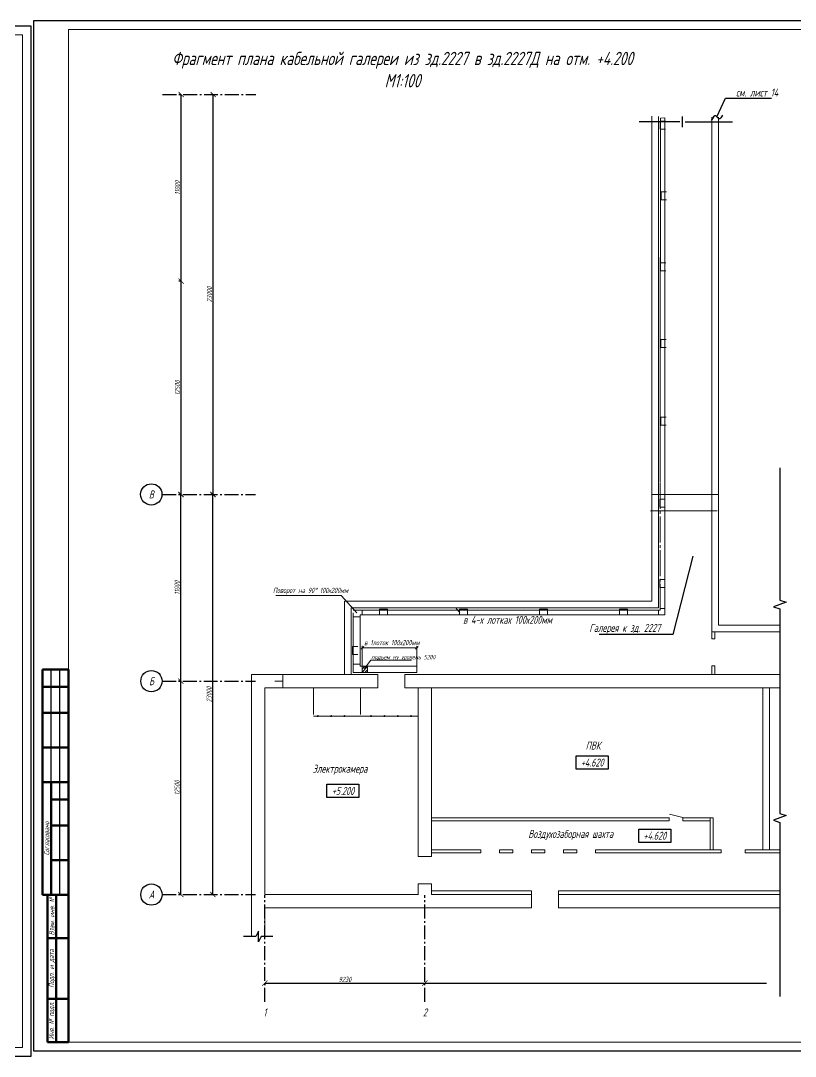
# Model space of a CAD drawing. Header units: millimetres. Extents: x -14296 to 10264, y -13087 to -5602.
# Drawn here: x -7103 to -6656, y -6204 to -5606 of the extents above; entities that cross this region are included whole.
import ezdxf
from ezdxf import colors
from ezdxf.entities.mleader import LeaderData, LeaderLine
from ezdxf.math import Vec2, Vec3

# ---------------------------------------------------------------- set-up
doc = ezdxf.new("R2010")
doc.units = ezdxf.units.MM
for name, pattern in [('gost6', [12, 8, -1.5, 1, -1.5]), ('K5LT_AXLED', [19.5, 15, -1.5, 1.5, -1.5]), ('K5LT_BASIC', [0])]:
    doc.linetypes.add(name, pattern=pattern)
doc.layers.get('Defpoints').update_dxf_attribs({"color": 33})
for name, color, linetype, lineweight in [('КаБель силовой (Вновь)', 1, 'Continuous', 15), ('Линия выноска', 137, 'Continuous', 25), ('Осевая', 4, 'gost6', 25), ('Размерная', 4, 'Continuous', 25), ('Рамка толстая', 7, 'Continuous', 15), ('Рамка тонкая', 5, 'Continuous', 25), ('Строительный', 251, 'Continuous', 13), ('Текст', 7, 'Continuous', 20), ('Штампы', 252, 'Continuous', 25), ('ЭлектрооБорудование (Вновь)', 160, 'Continuous', 15)]:
    doc.layers.add(name, color=color, linetype=linetype, lineweight=lineweight)
doc.styles.add('gost shx', font='gost.shx', dxfattribs={"oblique": 15})
doc.styles.add('Simplex', font='simplex.shx', dxfattribs={"width": 0.7, "oblique": 15})
doc.dimstyles.new('ISO-25', dxfattribs={"dimtxt": 3, "dimasz": 2.5, "dimexe": 1.25, "dimexo": 0.625, "dimtad": 1, "dimtxsty": 'gost shx', "dimcen": 2.5, "dimclrt": 2, "dimadec": 0, "dimazin": 0, "dimtfac": 1, "dimtmove": 0, "dimatfit": 3, "dimfxl": 1, "dimarcsym": 0})

# ---------------------------------------------------------------- blocks, each defined once
blk = doc.blocks.new('A$C551E481E')
at = {"layer": 'Рамка толстая'}
for p, q in [((20, 589), (20, 5)), ((836, 589), (20, 589)), ((836, 5), (836, 589)), ((20, 5), (836, 5))]:
    blk.add_line(p, q, dxfattribs=at)
at = {"layer": 'Рамка тонкая'}
for p, q in [((0, 594), (0, 0)), ((841, 594), (0, 594)), ((841, 0), (841, 594)), ((0, 0), (841, 0))]:
    blk.add_line(p, q, dxfattribs=at)
blk = doc.blocks.new('_ArchTick')
at = {"color": 0, "const_width": 0.15}
blk.add_lwpolyline([(-0.5, -0.5), (0.5, 0.5)], dxfattribs=at)
blk = doc.blocks.new('*D550')
at = {"layer": 'Defpoints', "color": 0, "lineweight": 15, "transparency": 16777216}
for p in [(-6962.22, -6161.35), (-6869.95, -6161.35), (-6869.95, -6161.35)]:
    blk.add_point(p, dxfattribs=at)
at = {"layer": 'Размерная', "color": 0, "lineweight": -2, "transparency": 16777216}
for p, q in [((-6962.22, -6161.35), (-6869.95, -6161.35)), ((-6962.22, -6161.98), (-6962.22, -6162.6)), ((-6869.95, -6160.73), (-6869.95, -6160.1))]:
    blk.add_line(p, q, dxfattribs=at)
at = {"layer": 'Размерная', "color": 0, "lineweight": -2, "transparency": 16777216, "xscale": 3, "yscale": 3, "zscale": 3, "rotation": 180}
blk.add_blockref('_ArchTick', (-6962.22, -6161.35), dxfattribs=at)
at = {"layer": 'Размерная', "color": 0, "lineweight": -2, "transparency": 16777216, "xscale": 3, "yscale": 3, "zscale": 3}
blk.add_blockref('_ArchTick', (-6869.95, -6161.35), dxfattribs=at)
at = {"layer": 'Размерная', "color": 2, "transparency": 16777216, "insert": (-6916.09, -6159.23), "char_height": 3, "attachment_point": 5, "style": 'Simplex'}
blk.add_mtext('9230', dxfattribs=at)
blk = doc.blocks.new('*D551')
at = {"layer": 'Defpoints', "color": 0, "lineweight": 15, "transparency": 16777216}
for p in [(-7010.66, -5987.27), (-7010.66, -5987.27), (-7010.66, -6110.3)]:
    blk.add_point(p, dxfattribs=at)
at = {"layer": 'Размерная', "color": 0, "lineweight": -2, "transparency": 16777216}
for p, q in [((-7011.29, -5987.27), (-7011.91, -5987.27)), ((-7010.66, -6110.3), (-7010.66, -5987.27)), ((-7011.29, -6110.3), (-7011.91, -6110.3))]:
    blk.add_line(p, q, dxfattribs=at)
at = {"layer": 'Размерная', "color": 0, "lineweight": -2, "transparency": 16777216, "xscale": 3, "yscale": 3, "zscale": 3}
for p, rotation in [((-7010.66, -5987.27), 90), ((-7010.66, -6110.3), 270)]:
    blk.add_blockref('_ArchTick', p, dxfattribs=dict(at, rotation=rotation))
at = {"layer": 'Размерная', "color": 2, "transparency": 16777216, "insert": (-7012.79, -6048.79), "char_height": 3, "attachment_point": 5, "rotation": 90, "style": 'Simplex'}
blk.add_mtext('12500', dxfattribs=at)
blk = doc.blocks.new('*D552')
at = {"layer": 'Defpoints', "color": 0, "lineweight": 15, "transparency": 16777216}
for p in [(-7010.66, -5879.63), (-7010.66, -5879.63), (-7010.66, -5987.27)]:
    blk.add_point(p, dxfattribs=at)
at = {"layer": 'Размерная', "color": 0, "lineweight": -2, "transparency": 16777216}
for p, q in [((-7011.29, -5879.63), (-7011.91, -5879.63)), ((-7010.66, -5987.27), (-7010.66, -5879.63)), ((-7011.29, -5987.27), (-7011.91, -5987.27))]:
    blk.add_line(p, q, dxfattribs=at)
at = {"layer": 'Размерная', "color": 0, "lineweight": -2, "transparency": 16777216, "xscale": 3, "yscale": 3, "zscale": 3}
for p, rotation in [((-7010.66, -5879.63), 90), ((-7010.66, -5987.27), 270)]:
    blk.add_blockref('_ArchTick', p, dxfattribs=dict(at, rotation=rotation))
at = {"layer": 'Размерная', "color": 2, "transparency": 16777216, "insert": (-7012.79, -5933.45), "char_height": 3, "attachment_point": 5, "rotation": 90, "style": 'Simplex'}
blk.add_mtext('11000', dxfattribs=at)
blk = doc.blocks.new('_None')
blk = doc.blocks.new('*D553')
at = {"layer": 'Defpoints', "color": 0, "lineweight": 15, "transparency": 16777216}
for p in [(-6992.21, -5879.63), (-6992.21, -5879.63), (-6992.21, -6110.3)]:
    blk.add_point(p, dxfattribs=at)
at = {"layer": 'Размерная', "color": 0, "lineweight": -2, "transparency": 16777216}
for p, q in [((-6992.83, -5879.63), (-6993.46, -5879.63)), ((-6992.21, -6110.3), (-6992.21, -5879.63)), ((-6992.83, -6110.3), (-6993.46, -6110.3))]:
    blk.add_line(p, q, dxfattribs=at)
at = {"layer": 'Размерная', "color": 0, "lineweight": -2, "transparency": 16777216, "xscale": 3, "yscale": 3, "zscale": 3}
for p, rotation in [((-6992.21, -5879.63), 90), ((-6992.21, -6110.3), 270)]:
    blk.add_blockref('_ArchTick', p, dxfattribs=dict(at, rotation=rotation))
at = {"layer": 'Размерная', "color": 2, "transparency": 16777216, "insert": (-6994.33, -5994.96), "char_height": 3, "attachment_point": 5, "rotation": 90, "style": 'Simplex'}
blk.add_mtext('23000', dxfattribs=at)
blk = doc.blocks.new('*T554')
at = {"layer": 'Штампы', "color": 0, "linetype": 'ByBlock', "lineweight": 60, "transparency": 16777216}
for p, q in [((0, 0), (0, 130)), ((0, 130), (15, 130)), ((15, 0), (15, 130)), ((0, 120), (15, 120)), ((0, 105), (15, 105)), ((0, 85), (15, 85)), ((0, 65), (15, 65)), ((5, 0), (5, 65)), ((5, 55), (15, 55)), ((5, 40), (15, 40)), ((5, 20), (15, 20)), ((0, 0), (15, 0))]:
    blk.add_line(p, q, dxfattribs=at)
at = {"layer": 'Штампы', "color": 5, "linetype": 'ByBlock', "lineweight": 25, "transparency": 16777216}
for p, q in [((5, 65), (5, 130)), ((10, 0), (10, 130))]:
    blk.add_line(p, q, dxfattribs=at)
at = {"layer": 'Штампы', "color": 2, "transparency": 16777216, "insert": (2.5, 32.5), "char_height": 3, "width": 61, "attachment_point": 5, "rotation": 90, "style": 'Simplex'}
blk.add_mtext('Согласовано', dxfattribs=at)
blk = doc.blocks.new('*T555')
at = {"layer": 'Штампы', "color": 0, "linetype": 'ByBlock', "lineweight": 60, "transparency": 16777216}
for p, q in [((0, 0), (0, 85)), ((0, 85), (12, 85)), ((5, 0), (5, 85)), ((12, 0), (12, 85)), ((0, 60), (12, 60)), ((0, 25), (12, 25)), ((0, 0), (12, 0))]:
    blk.add_line(p, q, dxfattribs=at)
at = {"layer": 'Штампы', "color": 2, "transparency": 16777216, "char_height": 3, "attachment_point": 5, "rotation": 90, "style": 'Simplex'}
for s, insert, width in [('Взам. инв. {\\Fgost|c204;№}', (2.5, 72.5), 25), ('Подп. и дата', (2.5, 42.5), 35), ('Инв. {\\Fgost|c204;№} подл.', (2.5, 12.5), 25)]:
    blk.add_mtext(s, dxfattribs=dict(at, insert=insert, width=width))
blk = doc.blocks.new('*D556')
at = {"layer": 'Defpoints', "color": 0, "lineweight": 15, "transparency": 16777216}
for p in [(-7010.48, -5756.65), (-7010.48, -5756.65), (-7010.48, -5879.68)]:
    blk.add_point(p, dxfattribs=at)
at = {"layer": 'Размерная', "color": 0, "lineweight": -2, "transparency": 16777216}
for p, q in [((-7011.1, -5756.65), (-7011.73, -5756.65)), ((-7010.48, -5879.68), (-7010.48, -5756.65)), ((-7011.1, -5879.68), (-7011.73, -5879.68))]:
    blk.add_line(p, q, dxfattribs=at)
at = {"layer": 'Размерная', "color": 0, "lineweight": -2, "transparency": 16777216, "xscale": 3, "yscale": 3, "zscale": 3}
for p, rotation in [((-7010.48, -5756.65), 90), ((-7010.48, -5879.68), 270)]:
    blk.add_blockref('_ArchTick', p, dxfattribs=dict(at, rotation=rotation))
at = {"layer": 'Размерная', "color": 2, "transparency": 16777216, "insert": (-7012.6, -5818.17), "char_height": 3, "attachment_point": 5, "rotation": 90, "style": 'Simplex'}
blk.add_mtext('12500', dxfattribs=at)
blk = doc.blocks.new('*D557')
at = {"layer": 'Defpoints', "color": 0, "lineweight": 15, "transparency": 16777216}
for p in [(-7010.48, -5649.01), (-7010.48, -5649.01), (-7010.48, -5756.65)]:
    blk.add_point(p, dxfattribs=at)
at = {"layer": 'Размерная', "color": 0, "lineweight": -2, "transparency": 16777216}
for p, q in [((-7011.1, -5649.01), (-7011.73, -5649.01)), ((-7010.48, -5756.65), (-7010.48, -5649.01)), ((-7011.1, -5756.65), (-7011.73, -5756.65))]:
    blk.add_line(p, q, dxfattribs=at)
at = {"layer": 'Размерная', "color": 0, "lineweight": -2, "transparency": 16777216, "xscale": 3, "yscale": 3, "zscale": 3}
for p, rotation in [((-7010.48, -5649.01), 90), ((-7010.48, -5756.65), 270)]:
    blk.add_blockref('_ArchTick', p, dxfattribs=dict(at, rotation=rotation))
at = {"layer": 'Размерная', "color": 2, "transparency": 16777216, "insert": (-7012.6, -5702.83), "char_height": 3, "attachment_point": 5, "rotation": 90, "style": 'Simplex'}
blk.add_mtext('11000', dxfattribs=at)
blk = doc.blocks.new('*D558')
at = {"layer": 'Defpoints', "color": 0, "lineweight": 15, "transparency": 16777216}
for p in [(-6992.02, -5649.01), (-6992.02, -5649.01), (-6992.02, -5879.68)]:
    blk.add_point(p, dxfattribs=at)
at = {"layer": 'Размерная', "color": 0, "lineweight": -2, "transparency": 16777216}
for p, q in [((-6992.65, -5649.01), (-6993.27, -5649.01)), ((-6992.02, -5879.68), (-6992.02, -5649.01)), ((-6992.65, -5879.68), (-6993.27, -5879.68))]:
    blk.add_line(p, q, dxfattribs=at)
at = {"layer": 'Размерная', "color": 0, "lineweight": -2, "transparency": 16777216, "xscale": 3, "yscale": 3, "zscale": 3}
for p, rotation in [((-6992.02, -5649.01), 90), ((-6992.02, -5879.68), 270)]:
    blk.add_blockref('_ArchTick', p, dxfattribs=dict(at, rotation=rotation))
at = {"layer": 'Размерная', "color": 2, "transparency": 16777216, "insert": (-6994.15, -5764.34), "char_height": 3, "attachment_point": 5, "rotation": 90, "style": 'Simplex'}
blk.add_mtext('23000', dxfattribs=at)

msp = doc.modelspace()

# ---------------------------------------------------------------- linework, layer by layer
msp.add_spline([(-6698.41778, -5660.98185), (-6700.47921, -5663.04327), (-6702.232, -5661.29048), (-6704.92329, -5663.98177)], degree=3)
at = {"layer": 'КаБель силовой (Вновь)', "color": 5}
for p, q in [((-6731.20794, -5664.30802), (-6734.28354, -5664.30802)), ((-6734.28354, -5664.30802), (-6734.28354, -5668.92142)), ((-6734.28354, -5668.92142), (-6731.20794, -5668.92142)), ((-6730.63753, -5705.16579), (-6733.71314, -5705.16579)), ((-6733.71314, -5705.16579), (-6733.71314, -5709.7792)), ((-6733.71314, -5709.7792), (-6730.63753, -5709.7792)), ((-6730.98592, -5745.97509), (-6734.06153, -5745.97509)), ((-6734.06153, -5745.97509), (-6734.06153, -5750.5885)), ((-6734.06153, -5750.5885), (-6730.98592, -5750.5885)), ((-6730.84947, -5790.24928), (-6733.92507, -5790.24928)), ((-6733.92507, -5790.24928), (-6733.92507, -5794.86269)), ((-6733.92507, -5794.86269), (-6730.84947, -5794.86269)), ((-6730.82161, -5835.10936), (-6733.89721, -5835.10936)), ((-6733.89721, -5835.10936), (-6733.89721, -5839.72277)), ((-6733.89721, -5839.72277), (-6730.82161, -5839.72277)), ((-6731.55113, -5882.42701), (-6734.62674, -5882.42701)), ((-6734.62674, -5882.42701), (-6734.62674, -5887.04042)), ((-6734.62674, -5887.04042), (-6731.55113, -5887.04042)), ((-6731.55113, -5928.56108), (-6734.62674, -5928.56108)), ((-6734.62674, -5928.56108), (-6734.62674, -5933.17448)), ((-6734.62674, -5933.17448), (-6731.55113, -5933.17448)), ((-6891.55459, -5945.75302), (-6896.16799, -5945.75302)), ((-6896.16799, -5945.75302), (-6896.16799, -5948.82862)), ((-6891.55459, -5948.82862), (-6891.55459, -5945.75302)), ((-6845.42052, -5945.75302), (-6850.03393, -5945.75302)), ((-6850.03393, -5945.75302), (-6850.03393, -5948.82862)), ((-6845.42052, -5948.82862), (-6845.42052, -5945.75302)), ((-6799.28646, -5945.75302), (-6803.89986, -5945.75302)), ((-6803.89986, -5945.75302), (-6803.89986, -5948.82862)), ((-6799.28646, -5948.82862), (-6799.28646, -5945.75302)), ((-6753.15239, -5945.75302), (-6757.7658, -5945.75302)), ((-6757.7658, -5945.75302), (-6757.7658, -5948.82862)), ((-6753.15239, -5948.82862), (-6753.15239, -5945.75302)), ((-6908.54244, -5967.28225), (-6911.61804, -5967.28225)), ((-6911.61804, -5967.28225), (-6911.61804, -5971.89566)), ((-6911.61804, -5971.89566), (-6908.54244, -5971.89566))]:
    msp.add_line(p, q, dxfattribs=at)
at = {"layer": 'Линия выноска'}
for p, q in [((-6723.01022, -5664.6818), (-6746.41154, -5664.6818)), ((-6721.45946, -5667.75735), (-6721.49391, -5661.60624)), ((-6719.93891, -5664.67318), (-6692.58847, -5664.67318)), ((-6665.30002, -5864.2495), (-6665.30002, -5940.50586)), ((-6665.30002, -5940.50586), (-6661.66904, -5941.74968)), ((-6851.96225, -5945.43453), (-6849.78747, -5947.60931)), ((-6661.66904, -5941.74968), (-6668.931, -5944.41249)), ((-6668.931, -5944.41249), (-6665.30002, -5945.6502)), ((-6665.30002, -5945.6502), (-6665.30002, -6063.53004)), ((-6661.66904, -6064.77385), (-6668.931, -6067.43667)), ((-6665.30002, -6063.53004), (-6661.66904, -6064.77385)), ((-6668.931, -6067.43667), (-6665.30002, -6068.67437)), ((-6665.30002, -6068.67437), (-6665.30002, -6169.04189)), ((-6965.90238, -6131.43957), (-6967.41869, -6134.51513)), ((-6965.86793, -6137.59069), (-6965.90238, -6131.43957)), ((-6967.41869, -6134.51513), (-6974.52388, -6134.51513)), ((-6964.35162, -6134.51513), (-6965.86793, -6137.59069)), ((-6957.60805, -6134.51513), (-6964.35162, -6134.51513))]:
    msp.add_line(p, q, dxfattribs=at)
at = {"layer": 'Осевая'}
for p, q in [((-7021.24306, -5649.00788), (-6967.41998, -5649.00788)), ((-7021.42684, -5879.62752), (-6967.60377, -5879.62752)), ((-7021.42684, -5987.27368), (-6967.60377, -5987.27368)), ((-7021.42684, -6110.29785), (-6967.60377, -6110.29785)), ((-6962.22146, -6172.1175), (-6962.22146, -6110.60541)), ((-6869.95333, -6172.1175), (-6869.95333, -6110.60541))]:
    msp.add_line(p, q, dxfattribs=at)
at = {"layer": 'Размерная'}
msp.add_line((-6869.95333, -6161.35288), (-6672.98903, -6161.35288), dxfattribs=at)
at = {"layer": 'Рамка тонкая'}
for points in [[(-6782.76398, -6030.36297), (-6764.31035, -6030.36297), (-6764.31035, -6038.05198), (-6782.76398, -6038.05198)], [(-6926.42275, -6046.71802), (-6907.96912, -6046.71802), (-6907.96912, -6054.40704), (-6926.42275, -6054.40704)], [(-6746.65938, -6072.54472), (-6728.20575, -6072.54472), (-6728.20575, -6080.23373), (-6746.65938, -6080.23373)]]:
    msp.add_lwpolyline(points, close=True, dxfattribs=at)
for centre in [(-7027.66602, -5879.62754), (-7027.57805, -5987.27368), (-7027.57805, -6110.29785)]:
    msp.add_circle(centre, 6.15121, dxfattribs=at)
at = {"layer": 'Строительный'}
for p, q in [((-6739.24014, -5864.46617), (-6739.24014, -5941.13961)), ((-6735.39564, -5864.46617), (-6735.39564, -5944.98412)), ((-6704.6396, -5864.45755), (-6704.6396, -5962.82262)), ((-6700.79509, -5864.45755), (-6700.79509, -5954.97983)), ((-6916.23145, -5941.13961), (-6916.23145, -5983.42917)), ((-6916.23145, -5941.13961), (-6739.24014, -5941.13961)), ((-6912.38694, -5944.98412), (-6912.38694, -5983.42917)), ((-6912.38694, -5944.98412), (-6735.39564, -5944.98412)), ((-6704.6396, -5958.82434), (-6665.30002, -5958.82434)), ((-6704.6396, -5958.82434), (-6704.6396, -5962.82262)), ((-6702.79423, -5958.82434), (-6702.79423, -5962.82262)), ((-6700.79509, -5954.97983), (-6665.30002, -5954.97983)), ((-6702.79423, -5962.82262), (-6704.6396, -5962.82262)), ((-6704.6396, -5978.5082), (-6704.6396, -5983.42917)), ((-6704.6396, -5978.5082), (-6704.6396, -5983.42917)), ((-6702.79423, -5978.5082), (-6704.6396, -5978.5082)), ((-6702.79423, -5978.5082), (-6702.79423, -5983.42917)), ((-6969.91047, -6134.51513), (-6969.91047, -5983.42917)), ((-6969.91047, -5983.42917), (-6897.17243, -5983.42917)), ((-6951.88705, -5983.42917), (-6956.50046, -5983.42917)), ((-6951.88705, -5987.27368), (-6956.50046, -5987.27368)), ((-6951.88705, -5987.27368), (-6956.50046, -5987.27368)), ((-6951.88705, -5987.27368), (-6951.88705, -5983.42917)), ((-6951.88705, -5987.27368), (-6951.88705, -5983.42917)), ((-6951.88705, -5987.27368), (-6951.88705, -5991.11818)), ((-6951.88705, -5987.27368), (-6951.88705, -5991.11818)), ((-6897.17243, -5991.11818), (-6897.17243, -5983.42917)), ((-6881.48685, -5983.42917), (-6790.44896, -5983.42917)), ((-6881.48685, -5991.11818), (-6881.48685, -5983.42917)), ((-6790.44896, -5983.42917), (-6665.30002, -5983.42917)), ((-6962.22146, -6110.29785), (-6962.22146, -5991.11818)), ((-6962.22146, -5991.11818), (-6897.17243, -5991.11818)), ((-6951.88705, -5991.11818), (-6956.50046, -5991.11818)), ((-6934.26552, -5991.11818), (-6934.26552, -6006.4962)), ((-6907.00988, -5991.11818), (-6907.00988, -6006.4962)), ((-6881.48685, -5991.11818), (-6790.44896, -5991.11818)), ((-6873.79783, -6088.43114), (-6873.79783, -5991.11818)), ((-6866.10882, -6088.43114), (-6866.10882, -5991.11818)), ((-6790.44896, -5991.11818), (-6665.30002, -5991.11818)), ((-6696.48326, -5991.11818), (-6665.30002, -5991.11818)), ((-6873.79783, -6008.16745), (-6873.79783, -6003.55405)), ((-6934.26552, -6007.41889), (-6873.79783, -6007.41889)), ((-6866.10882, -6085.62253), (-6866.10882, -6068.7067)), ((-6873.79783, -6088.43114), (-6866.10882, -6088.43114)), ((-6873.79783, -6110.29785), (-6873.79783, -6104.11672)), ((-6873.79783, -6104.11672), (-6866.10882, -6104.11672)), ((-6866.10882, -6110.29785), (-6866.10882, -6104.11672)), ((-6866.10882, -6110.22736), (-6866.10882, -6108.22822)), ((-6866.10882, -6108.22822), (-6808.44124, -6108.22822)), ((-6808.44124, -6108.22822), (-6808.44124, -6117.98686)), ((-6792.95249, -6108.22822), (-6792.95249, -6117.98686)), ((-6792.95249, -6108.22822), (-6665.30002, -6108.22822)), ((-6723.47542, -6108.22822), (-6728.37997, -6108.22822)), ((-6969.91047, -6110.29785), (-6969.91047, -6117.98686)), ((-6962.22146, -6110.29785), (-6883.32059, -6110.29785)), ((-6883.32059, -6110.29785), (-6873.63244, -6110.29785)), ((-6866.10882, -6110.29785), (-6808.44124, -6110.29785)), ((-6792.95249, -6110.29785), (-6665.30002, -6110.29785)), ((-6723.47542, -6110.29785), (-6728.37997, -6110.29785)), ((-6962.22146, -6134.5005), (-6962.22146, -6117.98686)), ((-6962.22146, -6117.98686), (-6883.32059, -6117.98686)), ((-6883.32059, -6117.98686), (-6808.44124, -6117.98686)), ((-6792.95249, -6117.98686), (-6665.30002, -6117.98686))]:
    msp.add_line(p, q, dxfattribs=at)
at = {"layer": 'Строительный', "ltscale": 100}
for p, q in [((-6675.1137, -5991.1415), (-6675.1137, -6084.4861)), ((-6671.2692, -5991.1415), (-6671.2692, -6084.4861)), ((-6729.09065, -6065.97923), (-6866.10882, -6065.97923)), ((-6729.15895, -6065.87526), (-6729.15895, -6067.72062)), ((-6721.35536, -6065.95647), (-6728.96817, -6063.97174)), ((-6703.71691, -6065.97923), (-6721.35536, -6065.97923)), ((-6721.35536, -6065.97923), (-6721.35536, -6067.82459)), ((-6705.56228, -6065.97923), (-6705.56228, -6084.43286)), ((-6703.71691, -6065.97828), (-6703.71691, -6084.43286)), ((-6729.09065, -6067.82459), (-6866.10882, -6067.82459)), ((-6705.56228, -6067.82459), (-6721.35536, -6067.82459)), ((-6837.81326, -6084.43286), (-6866.10882, -6084.43286)), ((-6837.81326, -6084.43286), (-6837.81326, -6086.27822)), ((-6819.35964, -6084.43286), (-6827.04865, -6084.43286)), ((-6827.04865, -6084.43286), (-6827.04865, -6086.27822)), ((-6819.35964, -6084.43286), (-6819.35964, -6086.27822)), ((-6800.90601, -6084.43286), (-6808.59502, -6084.43286)), ((-6808.59502, -6084.43286), (-6808.59502, -6086.27822)), ((-6800.90601, -6084.43286), (-6800.90601, -6086.27822)), ((-6782.45239, -6084.43286), (-6790.1414, -6084.43286)), ((-6790.1414, -6084.43286), (-6790.1414, -6086.27822)), ((-6782.45239, -6084.43286), (-6782.45239, -6086.27822)), ((-6699.13142, -6084.43959), (-6771.68777, -6084.43286)), ((-6771.68777, -6084.43286), (-6771.68777, -6086.27822)), ((-6699.11735, -6084.43557), (-6699.11735, -6086.28093)), ((-6665.30002, -6084.43286), (-6685.27701, -6084.43286)), ((-6685.27701, -6084.43286), (-6685.27701, -6086.27822)), ((-6837.81326, -6086.27822), (-6866.10882, -6086.27822)), ((-6819.35964, -6086.27822), (-6827.04865, -6086.27822)), ((-6800.90601, -6086.27822), (-6808.59502, -6086.27822)), ((-6782.45239, -6086.27822), (-6790.22234, -6086.27822)), ((-6699.16211, -6086.27384), (-6771.68777, -6086.27822)), ((-6665.30002, -6086.27822), (-6685.27701, -6086.27822))]:
    msp.add_line(p, q, dxfattribs=at)
at = {"layer": 'Строительный'}
for centre in [(-6931.75812, -6007.41889), (-6924.06911, -6007.41889), (-6916.3801, -6007.41889), (-6901.00208, -6007.41889), (-6893.31307, -6007.41889), (-6885.62406, -6007.41889), (-6877.93505, -6007.41889)]:
    msp.add_circle(centre, 0.30756, dxfattribs=at)
at = {"layer": 'Штампы', "lineweight": 60}
msp.add_line((-7075.48982, -6140.4582), (-7075.48982, -6195.4582), dxfattribs=at)
at = {"layer": 'ЭлектрооБорудование (Вновь)', "color": 251, "linetype": 'K5LT_BASIC', "lineweight": 15, "true_color": 0x636466}
for p, q in [((-6739.24014, -5698.77748), (-6739.24014, -5661.45413)), ((-6735.39564, -5699.06532), (-6735.39564, -5661.62874)), ((-6704.6396, -5699.06532), (-6704.6396, -5661.9984)), ((-6700.79509, -5699.641), (-6700.79509, -5661.9984)), ((-6739.24014, -5745.99907), (-6739.24014, -5698.77748)), ((-6735.39564, -5745.99907), (-6735.39564, -5699.06532)), ((-6704.6396, -5745.60737), (-6704.6396, -5699.06532)), ((-6700.79509, -5745.21566), (-6700.79509, -5699.641)), ((-6739.24014, -5864.46617), (-6739.24014, -5745.99907)), ((-6735.39564, -5864.46617), (-6735.39564, -5745.99907)), ((-6704.6396, -5864.45755), (-6704.6396, -5745.60737)), ((-6700.79509, -5864.45755), (-6700.79509, -5745.21566)), ((-6700.79509, -5879.62752), (-6700.79509, -5871.93851)), ((-6739.24014, -5879.62752), (-6700.79509, -5879.62752)), ((-6701.54384, -5889.14588), (-6739.98889, -5889.14588))]:
    msp.add_line(p, q, dxfattribs=at)
at = {"layer": 'ЭлектрооБорудование (Вновь)', "color": 152, "linetype": 'K5LT_BASIC', "lineweight": 15, "true_color": 0x2776bb}
for p, q in [((-6734.06153, -5662.64741), (-6731.69386, -5662.44709)), ((-6734.06153, -5745.97509), (-6734.06153, -5662.64741)), ((-6731.69386, -5745.97509), (-6731.69386, -5662.44709)), ((-6734.43691, -5750.7459), (-6734.43691, -5742.97102)), ((-6731.69386, -5742.97102), (-6731.69386, -5948.98323)), ((-6734.43691, -5872.54379), (-6734.43691, -5750.7459)), ((-6734.43691, -5872.54379), (-6734.43691, -5872.54379)), ((-6906.16833, -5948.98323), (-6906.16833, -5946.32198)), ((-6906.16833, -5946.32198), (-6735.30396, -5946.32198)), ((-6735.30396, -5946.32198), (-6735.30396, -5948.98323)), ((-6731.69386, -5945.29821), (-6734.43691, -5945.29821)), ((-6731.69386, -5948.98323), (-6731.69386, -5945.29821)), ((-6911.305, -5977.43692), (-6911.305, -5950.09342)), ((-6911.305, -5950.09342), (-6907.35955, -5950.09342)), ((-6731.69386, -5948.98323), (-6907.35955, -5948.98323)), ((-6907.35955, -5948.98323), (-6907.35955, -5978.71787)), ((-6907.35955, -5950.09342), (-6907.35955, -5948.98323)), ((-6907.35955, -5948.98323), (-6906.16833, -5948.98323)), ((-6735.30396, -5948.98323), (-6731.69386, -5948.98323)), ((-6907.35955, -5977.43692), (-6911.305, -5977.43692)), ((-6874.68963, -5982.26239), (-6911.305, -5982.35847)), ((-6911.305, -5982.35847), (-6906.03789, -5982.35847)), ((-6907.35955, -5978.71787), (-6907.35955, -5977.43692)), ((-6907.35955, -5978.71787), (-6874.68963, -5978.71787)), ((-6906.03789, -5978.71787), (-6907.35955, -5978.71787)), ((-6906.03789, -5982.35847), (-6906.03789, -5978.71787)), ((-6903.07309, -5978.71787), (-6906.03789, -5982.35847)), ((-6906.03789, -5980.37139), (-6904.70498, -5978.87356)), ((-6906.03789, -5982.35847), (-6906.03789, -5980.37139)), ((-6906.03789, -5982.34465), (-6903.07309, -5982.34465)), ((-6904.51131, -5982.34465), (-6903.22871, -5980.83921)), ((-6903.07309, -5982.34465), (-6904.51131, -5982.34465)), ((-6903.07309, -5982.34465), (-6903.07309, -5978.71787)), ((-6874.68963, -5978.71787), (-6874.68963, -5982.26239))]:
    msp.add_line(p, q, dxfattribs=at)
at = {"layer": 'ЭлектрооБорудование (Вновь)', "color": 152, "linetype": 'K5LT_AXLED', "lineweight": 15, "true_color": 0x2776bb}
for p, q in [((-6734.43691, -5946.32198), (-6734.43691, -5872.54379)), ((-6911.305, -5982.35847), (-6911.305, -5946.32198)), ((-6911.305, -5946.32198), (-6734.43691, -5946.32198))]:
    msp.add_line(p, q, dxfattribs=at)
at = {"layer": 'ЭлектрооБорудование (Вновь)', "color": 252, "linetype": 'K5LT_BASIC', "lineweight": 15, "true_color": 0x939598}
for p, q in [((-6700.79509, -5879.62752), (-6700.79509, -5871.93851)), ((-6739.24014, -5879.62752), (-6739.24014, -5879.62752)), ((-6739.24014, -5879.62752), (-6700.79509, -5879.62752))]:
    msp.add_line(p, q, dxfattribs=at)
at = {"layer": 'ЭлектрооБорудование (Вновь)', "color": 116, "linetype": 'K5LT_BASIC', "lineweight": 15}
for p, q in [((-6918.23467, -5937.8114), (-6955.8649, -5937.8114)), ((-6909.21962, -5947.92413), (-6918.23467, -5937.8114)), ((-6904.8601, -5979.96006), (-6901.04589, -5975.19108)), ((-6901.04589, -5975.19108), (-6877.72792, -5975.19108))]:
    msp.add_line(p, q, dxfattribs=at)
at = {"layer": 'ЭлектрооБорудование (Вновь)', "color": 7, "linetype": 'K5LT_BASIC', "lineweight": 15, "true_color": 0xffffff}
for p, q in [((-6906.71157, -5968.77096), (-6905.16749, -5967.19317)), ((-6905.16749, -5967.19317), (-6906.71157, -5968.77096)), ((-6906.71157, -5968.77096), (-6905.16749, -5967.19317)), ((-6906.03789, -5968.08258), (-6906.71157, -5968.77096)), ((-6906.03789, -5978.71787), (-6906.03789, -5966.85325)), ((-6906.03789, -5966.85325), (-6906.03789, -5968.08258)), ((-6905.16749, -5967.19317), (-6906.03789, -5968.08258)), ((-6906.03789, -5968.08258), (-6874.65334, -5968.08258)), ((-6875.42203, -5968.85278), (-6873.87044, -5967.29814)), ((-6874.65334, -5968.08258), (-6875.42203, -5968.85278)), ((-6874.65334, -5968.08258), (-6874.65334, -5967.04823)), ((-6874.65334, -5967.04823), (-6874.65334, -5968.08258)), ((-6873.87044, -5967.29814), (-6874.65334, -5968.08258)), ((-6874.65334, -5968.08258), (-6874.65334, -5979.27631))]:
    msp.add_line(p, q, dxfattribs=at)

# ---------------------------------------------------------------- block references
for name, p in [('A$C551E481E', (-7095.48982, -6200.4582)), ('A$C551E481E', (-7937.98981, -6203.56553)), ('*T554', (-7090.48982, -6110.4582)), ('*T555', (-7087.48982, -6195.4582))]:
    msp.add_blockref(name, p)

# ---------------------------------------------------------------- texts
at = {"layer": 'Текст', "lineweight": 35, "insert": (-6882.87187, -5634.63637), "char_height": 7.6890109, "width": 930.5083306, "attachment_point": 5, "style": 'Simplex'}
msp.add_mtext('Фрагмент плана кабельной галереи из зд.2227 в зд.2227Д на отм. +4.200\\PМ1:100', dxfattribs=at)
at = {"layer": 'Текст', "attachment_point": 5, "style": 'Simplex'}
for s, insert, char_height, width in [('В', (-7027.66602, -5879.62754), 4.61341, 15.3780217), ('\\A1;в 4-х лотках 100х200мм', (-6822.35349, -5951.90423), 4.6134065, 90.2825159), ('Б', (-7027.57805, -5987.27368), 4.61341, 15.3780217), ('Электрокамера', (-6918.8986, -6038.36468), 4.6134065, 52.9577511), ('А', (-7027.57805, -6110.29785), 4.61341, 15.3780217), ('1', (-6962.22146, -6178.26871), 4.61341, 15.3780217), ('2', (-6869.95333, -6178.26871), 4.61341, 15.3780217)]:
    msp.add_mtext(s, dxfattribs=dict(at, insert=insert, char_height=char_height, width=width))
at = {"layer": 'Текст', "char_height": 3, "attachment_point": 1, "style": 'Simplex'}
for s, insert in [('Поворот на 90%%D 100х200мм', (-6957.55726, -5933.41355)), ('в 1лоток 100х200мм', (-6904.97324, -5963.54237))]:
    msp.add_mtext_dynamic_manual_height_columns(s, width=129, gutter_width=12.5, heights=[0], dxfattribs=dict(at, insert=insert))
at = {"layer": 'Текст', "lineweight": 20, "attachment_point": 5, "style": 'Simplex'}
for s, insert, char_height, width in [('ПВК', (-6773.03332, -6024.41361), 4.613407, 52.9577511), ('+4.620', (-6773.53716, -6034.20748), 4.613407, 18.4536261), ('+5.200', (-6917.19593, -6050.56253), 4.613407, 18.4536261), ('Воздухозаборная шахта', (-6785.91197, -6075.97613), 4.6134065, 118.5813139), ('+4.620', (-6737.43257, -6076.38922), 4.613407, 18.4536261)]:
    msp.add_mtext(s, dxfattribs=dict(at, insert=insert, char_height=char_height, width=width))
at = {"layer": 'ЭлектрооБорудование (Вновь)', "color": 116, "linetype": 'K5LT_BASIC', "lineweight": 15, "insert": (-6900.93014, -5972.15046), "char_height": 2.5, "attachment_point": 1, "style": 'gost shx'}
msp.add_mtext_dynamic_manual_height_columns('{\\C0;\\c16777215;подъем ну уровень 5200}', width=48.9218339, gutter_width=12.5, heights=[0], dxfattribs=at)

# ---------------------------------------------------------------- dimensions: what is measured, and where the dimension line sits
at = {"layer": 'Размерная'}
for base, p1, p2, picture, middle in [((-7010.478442, -5649.007877), (-7010.478442, -5756.654029), (-7010.478442, -5649.007877), '*D557', (-7012.603442, -5702.830953)), ((-6992.02482, -5649.00788), (-6992.02482, -5879.6782), (-6992.02482, -5649.00788), '*D558', (-6994.14982, -5764.34304)), ((-7010.47844, -5756.65403), (-7010.47844, -5879.6782), (-7010.47844, -5756.65403), '*D556', (-7012.60344, -5818.16612)), ((-7010.66223, -5879.62752), (-7010.66223, -5987.27368), (-7010.66223, -5879.62752), '*D552', (-7012.78723, -5933.4506)), ((-6992.2086, -5879.62752), (-6992.2086, -6110.29785), (-6992.2086, -5879.62752), '*D553', (-6994.3336, -5994.96269)), ((-7010.66223, -5987.27368), (-7010.66223, -6110.29785), (-7010.66223, -5987.27368), '*D551', (-7012.78723, -6048.78576))]:
    dim = msp.add_linear_dim(base=base, p1=p1, p2=p2, angle=90, dimstyle='ISO-25', override={"dimtxt": 3, "dimasz": 3, "dimlfac": 100, "dimrnd": 500, "dimtxsty": 'Simplex', "dimblk1": 'ArchTick', "dimblk2": 'ArchTick', "dimsah": 1}, dxfattribs=at)
    dim.commit()
    dim.dimension.update_dxf_attribs({"geometry": picture, "text_midpoint": middle})
dim = msp.add_linear_dim(base=(-6869.95333, -6161.35288), p1=(-6962.22146, -6161.35288), p2=(-6869.95333, -6161.35288), dimstyle='ISO-25', override={"dimtxt": 3, "dimasz": 3, "dimlfac": 100, "dimrnd": 10, "dimtxsty": 'Simplex', "dimblk1": 'ArchTick', "dimblk2": 'ArchTick', "dimsah": 1}, dxfattribs=at)
dim.commit()
dim.dimension.update_dxf_attribs({"geometry": '*D550', "text_midpoint": (-6916.08739, -6159.22788)})

# ---------------------------------------------------------------- leaders
at = {"layer": 'Линия выноска'}
ml = msp.add_multileader_mtext('Standard', dxfattribs=at)
ml.set_content('{\\C1;см. лист 14}', color=2, style='Simplex')
ml.set_leader_properties()
ml.set_arrow_properties(name='NONE')
ml.build(insert=Vec2(0, 0))
ml.multileader.update_dxf_attribs({"text_left_attachment_type": 6, "text_right_attachment_type": 6, "dogleg_length": 0, "arrow_head_size": 6.15121})
ctx = ml.context
ctx.base_point, ctx.char_height, ctx.arrow_head_size, ctx.landing_gap_size, ctx.plane_origin = Vec3(-6696.75478, -5651.1011), 4.6134065, 6.15121, 3.0756, Vec3(-6699.65668, -5608.9155)
ctx.left_attachment, ctx.right_attachment, ctx.text_align_type = 6, 6, 1
notes = []
notes.append((ctx, [(1, (1, 1, 0), (-6696.75478, -5651.1011), (1, 0), 0, [(1, [(-6701.69443, -5661.78807)], 0, [])])]))
ctx.mtext.insert, ctx.mtext.alignment, ctx.mtext.line_spacing_factor, ctx.mtext.flow_direction = Vec3(-6678.46339, -5645.56501), 2, 0.685714, 5
ml = msp.add_multileader_mtext('Standard', dxfattribs=at)
ml.set_content('{\\W0.7;Галерея к зд. 2227}', color=2, style='Simplex')
ml.set_leader_properties()
ml.set_arrow_properties(name='NONE')
ml.build(insert=Vec2(0, 0))
ml.multileader.update_dxf_attribs({"text_left_attachment_type": 6, "text_right_attachment_type": 6, "dogleg_length": 0, "arrow_head_size": 6.15121})
ctx = ml.context
ctx.base_point, ctx.char_height, ctx.arrow_head_size, ctx.landing_gap_size, ctx.plane_origin = Vec3(-6782.43266, -5960.40691), 4.6134065, 6.15121, 3.0756, Vec3(-6745.11063, -5917.57787)
ctx.left_attachment, ctx.right_attachment, ctx.text_align_type = 6, 6, 1
notes.append((ctx, [(0, (1, 1, 0), (-6727.06586, -5960.40691), (-1, 0), 0, [(1, [(-6715.44897, -5915.20532)], 0, [])])]))
ctx.mtext.insert, ctx.mtext.alignment, ctx.mtext.line_spacing_factor, ctx.mtext.flow_direction = Vec3(-6754.74926, -5954.25571), 2, 0.685714, 5
for ctx, leaders in notes:
    for number, flags, end, landing, length, lines in leaders:
        leader = LeaderData()
        leader.index, (leader.has_last_leader_line, leader.has_dogleg_vector, leader.attachment_direction) = number, flags
        leader.last_leader_point, leader.dogleg_vector, leader.dogleg_length = Vec3(end), Vec3(landing), length
        for number, points, colour, breaks in lines:
            line = LeaderLine()
            line.index, line.vertices, line.color, line.breaks = number, Vec3.list(points), colors.encode_raw_color(colour), breaks
            leader.lines.append(line)
        ctx.leaders.append(leader)

doc.saveas('drawing.dxf')
